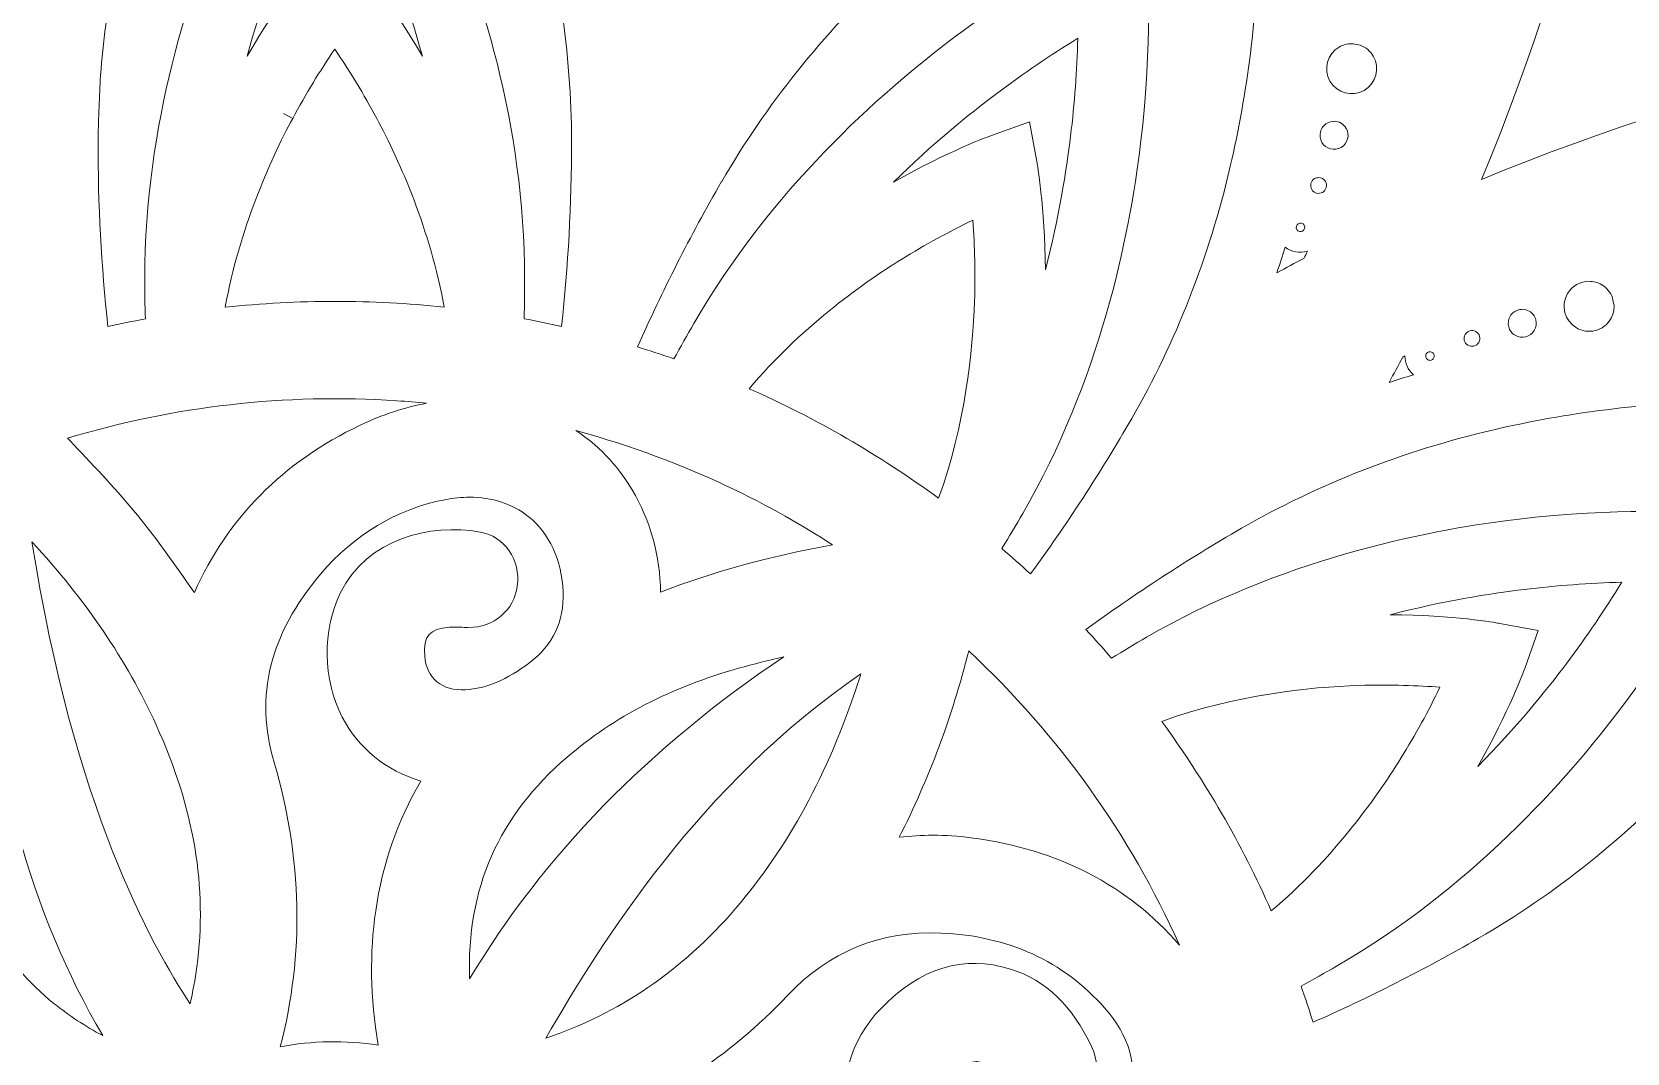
# Model space of a CAD drawing. Header units: millimetres. Extents: x -17 to 2094, y -143 to 314.
# Drawn here: x 452.9 to 567.9, y 96 to 169.6 of the extents above; entities that cross this region are included whole.
import ezdxf

# ---------------------------------------------------------------- set-up
doc = ezdxf.new("R2010")
doc.units = ezdxf.units.MM
doc.header["$MEASUREMENT"] = 0
doc.layers.add('Layer 3', color=7, linetype='Continuous')

msp = doc.modelspace()

# ---------------------------------------------------------------- linework, layer by layer
at = {"layer": 'Layer 3', "lineweight": 0}
for points, knots in [([(663.7, 73.81), (663.7, 73.81), (667.43, 76.32), (667.43, 76.32), (667.43, 76.32), (663.7, 78.84), (663.7, 78.84), (663.26, 79.13), (652.64, 86.25), (635.47, 93.41), (623.61, 98.36), (606.81, 104.02), (587.6, 106.56), (602.98, 118.37), (614.7, 131.67), (622.5, 141.9), (633.79, 156.69), (639.43, 168.16), (639.67, 168.64), (639.67, 168.64), (641.64, 172.67), (641.64, 172.67), (641.64, 172.67), (637.15, 172.99), (637.15, 172.99), (636.62, 173.03), (623.87, 173.88), (605.41, 171.49), (592.67, 169.85), (575.29, 166.35), (557.38, 158.94), (564.8, 176.86), (568.3, 194.25), (569.94, 207), (572.33, 225.46), (571.48, 238.21), (571.44, 238.74), (571.44, 238.74), (571.12, 243.22), (571.12, 243.22), (571.12, 243.22), (567.09, 241.25), (567.09, 241.25), (566.61, 241.02), (555.14, 235.38), (540.35, 224.09), (530.13, 216.29), (516.83, 204.58), (505.02, 189.2), (502.49, 208.43), (496.83, 225.24), (491.88, 237.1), (484.71, 254.28), (477.6, 264.89), (477.3, 265.34), (477.3, 265.34), (474.79, 269.06), (474.79, 269.06), (474.79, 269.06), (472.27, 265.34), (472.27, 265.34), (471.97, 264.89), (464.86, 254.28), (457.7, 237.1), (452.75, 225.24), (447.09, 208.45), (444.55, 189.23), (432.74, 204.62), (419.43, 216.34), (409.21, 224.14), (394.42, 235.43), (382.95, 241.07), (382.47, 241.3), (382.47, 241.3), (378.43, 243.27), (378.43, 243.27), (378.43, 243.27), (378.12, 238.79), (378.12, 238.79), (378.08, 238.25), (377.23, 225.51), (379.61, 207.05), (381.26, 194.3), (384.75, 176.93), (392.16, 159.02), (374.25, 166.44), (356.86, 169.93), (344.11, 171.58), (325.65, 173.96), (312.9, 173.11), (312.37, 173.07), (312.37, 173.07), (307.89, 172.76), (307.89, 172.76), (307.89, 172.76), (309.86, 168.72), (309.86, 168.72), (310.09, 168.24), (315.73, 156.77), (327.02, 141.98), (334.82, 131.76), (346.53, 118.46), (361.9, 106.66), (342.68, 104.12), (325.87, 98.46), (314.01, 93.51), (296.83, 86.34), (286.21, 79.23), (285.77, 78.93), (285.77, 78.93), (282.05, 76.42), (282.05, 76.42), (282.05, 76.42), (285.77, 73.91), (285.77, 73.91), (286.21, 73.61), (296.83, 66.5), (314.01, 59.33), (325.87, 54.38), (342.66, 48.72), (361.88, 46.18), (346.49, 34.38), (334.77, 21.07), (326.97, 10.85), (315.68, -3.95), (310.04, -15.41), (309.81, -15.89), (309.81, -15.89), (307.84, -19.93), (307.84, -19.93), (307.84, -19.93), (312.32, -20.25), (312.32, -20.25), (312.85, -20.28), (325.6, -21.13), (344.06, -18.75), (356.81, -17.11), (374.18, -13.61), (392.09, -6.2), (384.67, -24.12), (381.17, -41.5), (379.53, -54.26), (377.15, -72.71), (378, -85.46), (378.04, -86), (378.04, -86), (378.35, -90.48), (378.35, -90.48), (378.35, -90.48), (382.39, -88.51), (382.39, -88.51), (382.87, -88.28), (394.33, -82.64), (409.13, -71.35), (419.35, -63.55), (432.64, -51.83), (444.45, -36.46), (446.98, -55.69), (452.65, -72.49), (457.6, -84.36), (464.77, -101.54), (471.88, -112.15), (472.18, -112.59), (472.18, -112.59), (474.69, -116.32), (474.69, -116.32), (474.69, -116.32), (477.2, -112.59), (477.2, -112.59), (477.5, -112.15), (484.61, -101.54), (491.78, -84.36), (496.73, -72.5), (502.39, -55.7), (504.92, -36.49), (516.73, -51.87), (530.04, -63.59), (540.26, -71.4), (555.05, -82.69), (566.52, -88.32), (567, -88.56), (567, -88.56), (571.04, -90.53), (571.04, -90.53), (571.04, -90.53), (571.35, -86.05), (571.35, -86.05), (571.39, -85.51), (572.24, -72.76), (569.86, -54.31), (568.22, -41.56), (564.72, -24.18), (557.31, -6.27), (575.23, -13.69), (592.61, -17.19), (605.37, -18.84), (623.82, -21.22), (636.57, -20.37), (637.11, -20.33), (637.11, -20.33), (641.59, -20.02), (641.59, -20.02), (641.59, -20.02), (639.62, -15.98), (639.62, -15.98), (639.38, -15.5), (633.75, -4.03), (622.46, 10.76), (614.66, 20.98), (602.94, 34.28), (587.57, 46.08), (606.8, 48.62), (623.6, 54.28), (635.47, 59.23), (652.64, 66.4), (663.26, 73.51), (663.7, 73.81)], [0, 0, 0, 0, 1, 1, 1, 2, 2, 2, 3, 3, 3, 4, 4, 4, 5, 5, 5, 6, 6, 6, 7, 7, 7, 8, 8, 8, 9, 9, 9, 10, 10, 10, 11, 11, 11, 12, 12, 12, 13, 13, 13, 14, 14, 14, 15, 15, 15, 16, 16, 16, 17, 17, 17, 18, 18, 18, 19, 19, 19, 20, 20, 20, 21, 21, 21, 22, 22, 22, 23, 23, 23, 24, 24, 24, 25, 25, 25, 26, 26, 26, 27, 27, 27, 28, 28, 28, 29, 29, 29, 30, 30, 30, 31, 31, 31, 32, 32, 32, 33, 33, 33, 34, 34, 34, 35, 35, 35, 36, 36, 36, 37, 37, 37, 38, 38, 38, 39, 39, 39, 40, 40, 40, 41, 41, 41, 42, 42, 42, 43, 43, 43, 44, 44, 44, 45, 45, 45, 46, 46, 46, 47, 47, 47, 48, 48, 48, 49, 49, 49, 50, 50, 50, 51, 51, 51, 52, 52, 52, 53, 53, 53, 54, 54, 54, 55, 55, 55, 56, 56, 56, 57, 57, 57, 58, 58, 58, 59, 59, 59, 60, 60, 60, 61, 61, 61, 62, 62, 62, 63, 63, 63, 64, 64, 64, 65, 65, 65, 66, 66, 66, 67, 67, 67, 68, 68, 68, 69, 69, 69, 70, 70, 70, 71, 71, 71, 72, 72, 72, 72]), ([(460.61, 180.96), (462.18, 186.15), (464.37, 191.33), (467.12, 196.35), (469.62, 200.93), (472.95, 205.45), (474.74, 207.77), (476.52, 205.46), (479.85, 200.93), (482.36, 196.35), (485.11, 191.33), (487.29, 186.15), (488.86, 180.96), (490.81, 174.51), (491.8, 168.02), (491.8, 161.68), (491.8, 157.17), (491.56, 152.68), (491.08, 148.34), (490.19, 148.54), (489.29, 148.73), (488.39, 148.9), (488.41, 149.9), (488.42, 150.88), (488.42, 151.82), (488.42, 162.87), (485.17, 172.78), (482.45, 179.15), (479.5, 186.04), (476.56, 190.32), (476.43, 190.5), (476.43, 190.5), (474.74, 192.95), (474.74, 192.95), (474.74, 192.95), (473.04, 190.5), (473.04, 190.5), (472.92, 190.32), (469.97, 186.03), (467.03, 179.15), (464.3, 172.78), (461.05, 162.87), (461.05, 151.82), (461.05, 150.87), (461.06, 149.89), (461.09, 148.89), (460.19, 148.72), (459.29, 148.53), (458.39, 148.33), (457.92, 152.67), (457.68, 157.16), (457.68, 161.68), (457.68, 161.75), (457.68, 161.82), (457.68, 161.89), (457.72, 163.41), (457.78, 164.92), (457.86, 166.43), (458.23, 171.24), (459.15, 176.11), (460.61, 180.96)], [0, 0, 0, 0, 1, 1, 1, 2, 2, 2, 3, 3, 3, 4, 4, 4, 5, 5, 5, 6, 6, 6, 7, 7, 7, 8, 8, 8, 9, 9, 9, 10, 10, 10, 11, 11, 11, 12, 12, 12, 13, 13, 13, 14, 14, 14, 15, 15, 15, 16, 16, 16, 17, 17, 17, 18, 18, 18, 19, 19, 19, 20, 20, 20, 20]), ([(502.62, 158.78), (505.79, 164.27), (509.89, 169.4), (514.8, 174.01), (518.75, 177.72), (523.24, 181.11), (528.13, 184.09), (532.59, 186.8), (537.74, 189.05), (540.43, 190.16), (540.82, 187.27), (541.45, 181.7), (541.33, 176.47), (541.2, 170.74), (540.5, 165.17), (539.27, 159.89), (537.73, 153.33), (535.34, 147.21), (532.17, 141.72), (529.9, 137.79), (527.44, 134.02), (524.87, 130.51), (524.19, 131.13), (523.5, 131.74), (522.81, 132.34), (523.34, 133.2), (523.84, 134.05), (524.31, 134.87), (529.84, 144.44), (531.98, 154.65), (532.8, 161.52), (533.7, 169.01), (533.29, 174.15), (533.27, 174.36), (533.27, 174.36), (533.03, 177.33), (533.03, 177.33), (533.03, 177.33), (530.33, 176.06), (530.33, 176.06), (530.14, 175.96), (525.46, 173.73), (519.45, 169.23), (513.9, 165.08), (506.13, 158.12), (500.61, 148.55), (500.14, 147.74), (499.66, 146.88), (499.18, 146.01), (498.31, 146.31), (497.44, 146.6), (496.56, 146.87), (498.32, 150.86), (500.35, 154.86), (502.61, 158.78), (502.61, 158.78), (502.62, 158.78), (502.62, 158.78)], [0, 0, 0, 0, 1, 1, 1, 2, 2, 2, 3, 3, 3, 4, 4, 4, 5, 5, 5, 6, 6, 6, 7, 7, 7, 8, 8, 8, 9, 9, 9, 10, 10, 10, 11, 11, 11, 12, 12, 12, 13, 13, 13, 14, 14, 14, 15, 15, 15, 16, 16, 16, 17, 17, 17, 18, 18, 18, 19, 19, 19, 19]), ([(474.74, 183.45), (475.84, 181.42), (476.87, 179.29), (477.81, 177.1), (478.79, 174.8), (480.01, 171.6), (481.05, 167.83), (478.73, 171.79), (476.72, 174.17), (476.62, 174.29), (476.62, 174.29), (474.74, 176.51), (474.74, 176.51), (474.74, 176.51), (472.85, 174.29), (472.85, 174.29), (472.76, 174.17), (470.74, 171.79), (468.42, 167.83), (469.46, 171.6), (470.69, 174.8), (471.67, 177.1), (471.67, 177.1), (471.67, 177.1), (471.67, 177.1), (472.6, 179.29), (473.63, 181.43), (474.74, 183.45)], [0, 0, 0, 0, 1, 1, 1, 2, 2, 2, 3, 3, 3, 4, 4, 4, 5, 5, 5, 6, 6, 6, 7, 7, 7, 8, 8, 8, 9, 9, 9, 9]), ([(515, 158.74), (517.78, 161.48), (520.44, 163.64), (522.45, 165.14), (524.35, 166.57), (526.31, 167.9), (528.28, 169.11), (528.22, 166.8), (528.05, 164.44), (527.76, 162.07), (527.46, 159.59), (526.92, 156.21), (525.94, 152.42), (525.9, 157.02), (525.35, 160.08), (525.33, 160.23), (525.33, 160.23), (524.81, 163.09), (524.81, 163.09), (524.81, 163.09), (522.06, 162.11), (522.06, 162.11), (521.92, 162.06), (518.98, 161), (515, 158.74)], [0, 0, 0, 0, 1, 1, 1, 2, 2, 2, 3, 3, 3, 4, 4, 4, 5, 5, 5, 6, 6, 6, 7, 7, 7, 8, 8, 8, 8]), ([(471.05, 163.69), (471.05, 163.69), (471.71, 163.34), (471.71, 163.34), (472.65, 165.08), (473.66, 166.75), (474.74, 168.33), (475.81, 166.75), (476.83, 165.08), (477.76, 163.34), (479.45, 160.18), (481.62, 155.32), (482.62, 149.74), (480.03, 150.01), (477.4, 150.15), (474.8, 150.15), (474.8, 150.15), (474.75, 150.15), (474.75, 150.15), (472.12, 150.15), (469.47, 150.01), (466.85, 149.73), (467.85, 155.32), (470.02, 160.18), (471.71, 163.34), (471.71, 163.34), (471.05, 163.69), (471.05, 163.69)], [0, 0, 0, 0, 1, 1, 1, 2, 2, 2, 3, 3, 3, 4, 4, 4, 5, 5, 5, 6, 6, 6, 7, 7, 7, 8, 8, 8, 9, 9, 9, 9]), ([(546.45, 166.02), (545.95, 166.88), (546.25, 167.99), (547.11, 168.48), (547.38, 168.64), (547.69, 168.72), (548, 168.72), (548.04, 168.72), (548.08, 168.72), (548.11, 168.72), (548.28, 168.67), (548.45, 168.64), (548.63, 168.61), (549.03, 168.47), (549.36, 168.19), (549.57, 167.82), (550.07, 166.96), (549.77, 165.86), (548.91, 165.36), (548.05, 164.87), (546.95, 165.16), (546.45, 166.02)], [0, 0, 0, 0, 1, 1, 1, 2, 2, 2, 3, 3, 3, 4, 4, 4, 5, 5, 5, 6, 6, 6, 7, 7, 7, 7]), ([(545.87, 161.61), (545.74, 161.85), (545.7, 162.12), (545.77, 162.38), (545.84, 162.64), (546.01, 162.86), (546.24, 162.99), (546.4, 163.08), (546.58, 163.13), (546.75, 163.13), (547.1, 163.13), (547.44, 162.95), (547.62, 162.62), (547.9, 162.14), (547.73, 161.52), (547.25, 161.24), (546.77, 160.97), (546.15, 161.13), (545.87, 161.61)], [0, 0, 0, 0, 1, 1, 1, 2, 2, 2, 3, 3, 3, 4, 4, 4, 5, 5, 5, 6, 6, 6, 6]), ([(545.34, 159), (545.43, 159.05), (545.53, 159.07), (545.63, 159.07), (545.82, 159.07), (546.02, 158.97), (546.12, 158.79), (546.2, 158.66), (546.22, 158.5), (546.18, 158.36), (546.14, 158.21), (546.04, 158.09), (545.91, 158.01), (545.78, 157.94), (545.63, 157.92), (545.48, 157.95), (545.33, 157.99), (545.21, 158.09), (545.14, 158.22), (544.98, 158.49), (545.07, 158.84), (545.34, 159)], [0, 0, 0, 0, 1, 1, 1, 2, 2, 2, 3, 3, 3, 4, 4, 4, 5, 5, 5, 6, 6, 6, 7, 7, 7, 7]), ([(515.6, 153.2), (517.28, 154.24), (519, 155.18), (520.72, 156.01), (520.86, 154.11), (520.9, 152.15), (520.84, 150.17), (520.72, 146.59), (520.17, 141.3), (518.25, 135.96), (513.99, 139.08), (509.41, 141.73), (504.6, 143.86), (508.26, 148.19), (512.56, 151.31), (515.6, 153.2)], [0, 0, 0, 0, 1, 1, 1, 2, 2, 2, 3, 3, 3, 4, 4, 4, 5, 5, 5, 5]), ([(544.17, 155.75), (544.32, 155.84), (544.51, 155.79), (544.59, 155.64), (544.68, 155.49), (544.63, 155.31), (544.48, 155.22), (544.33, 155.14), (544.15, 155.19), (544.06, 155.34), (543.98, 155.48), (544.03, 155.67), (544.17, 155.75)], [0, 0, 0, 0, 1, 1, 1, 2, 2, 2, 3, 3, 3, 4, 4, 4, 4]), ([(544.82, 153.76), (544.74, 153.59), (544.66, 153.42), (544.57, 153.25), (543.94, 152.92), (543.29, 152.57), (542.63, 152.22), (542.83, 152.83), (543.03, 153.45), (543.21, 154.07), (543.67, 153.72), (544.27, 153.6), (544.82, 153.76)], [0, 0, 0, 0, 1, 1, 1, 2, 2, 2, 3, 3, 3, 4, 4, 4, 4]), ([(563.57, 150.71), (563.9, 151.28), (564.5, 151.6), (565.12, 151.6), (565.43, 151.6), (565.75, 151.52), (566.03, 151.35), (566.39, 151.13), (566.67, 150.8), (566.81, 150.4), (566.84, 150.23), (566.87, 150.05), (566.92, 149.88), (566.94, 149.53), (566.85, 149.19), (566.67, 148.88), (566.43, 148.47), (566.04, 148.17), (565.57, 148.05), (565.1, 147.93), (564.62, 148), (564.21, 148.24), (563.35, 148.75), (563.06, 149.85), (563.57, 150.71)], [0, 0, 0, 0, 1, 1, 1, 2, 2, 2, 3, 3, 3, 4, 4, 4, 5, 5, 5, 6, 6, 6, 7, 7, 7, 8, 8, 8, 8]), ([(559.43, 149.09), (559.57, 149.32), (559.79, 149.48), (560.05, 149.55), (560.14, 149.57), (560.22, 149.58), (560.31, 149.58), (560.48, 149.58), (560.66, 149.54), (560.81, 149.44), (561.05, 149.31), (561.21, 149.09), (561.28, 148.83), (561.35, 148.57), (561.31, 148.3), (561.17, 148.06), (560.89, 147.58), (560.27, 147.42), (559.79, 147.71), (559.56, 147.84), (559.39, 148.06), (559.33, 148.32), (559.26, 148.58), (559.3, 148.85), (559.43, 149.09)], [0, 0, 0, 0, 1, 1, 1, 2, 2, 2, 3, 3, 3, 4, 4, 4, 5, 5, 5, 6, 6, 6, 7, 7, 7, 8, 8, 8, 8]), ([(556.68, 148.06), (556.78, 148.06), (556.88, 148.03), (556.97, 147.98), (557.24, 147.82), (557.33, 147.47), (557.17, 147.2), (557.09, 147.07), (556.97, 146.97), (556.82, 146.93), (556.68, 146.9), (556.52, 146.92), (556.39, 146.99), (556.12, 147.15), (556.03, 147.5), (556.19, 147.77), (556.3, 147.95), (556.49, 148.06), (556.68, 148.06)], [0, 0, 0, 0, 1, 1, 1, 2, 2, 2, 3, 3, 3, 4, 4, 4, 5, 5, 5, 6, 6, 6, 6]), ([(551.69, 146.14), (551.74, 146.17), (551.8, 146.19), (551.85, 146.22), (551.85, 145.7), (552.07, 145.21), (552.46, 144.86), (551.87, 144.68), (551.29, 144.5), (550.71, 144.31), (551.05, 144.94), (551.38, 145.55), (551.69, 146.14)], [0, 0, 0, 0, 1, 1, 1, 2, 2, 2, 3, 3, 3, 4, 4, 4, 4]), ([(553.39, 146.37), (553.43, 146.44), (553.5, 146.49), (553.58, 146.51), (553.66, 146.53), (553.74, 146.52), (553.81, 146.47), (553.88, 146.43), (553.93, 146.37), (553.95, 146.29), (553.97, 146.21), (553.96, 146.13), (553.92, 146.06), (553.88, 145.99), (553.81, 145.94), (553.73, 145.91), (553.65, 145.89), (553.57, 145.91), (553.5, 145.95), (553.43, 145.99), (553.38, 146.05), (553.36, 146.13), (553.34, 146.21), (553.35, 146.3), (553.39, 146.37)], [0, 0, 0, 0, 1, 1, 1, 2, 2, 2, 3, 3, 3, 4, 4, 4, 5, 5, 5, 6, 6, 6, 7, 7, 7, 8, 8, 8, 8]), ([(479.22, 142.99), (479.95, 142.94), (480.66, 142.88), (481.36, 142.81), (479.77, 142.52), (478.17, 141.99), (476.57, 141.23), (471.01, 138.58), (467, 134.53), (464.63, 129.17), (464.6, 129.21), (464.57, 129.25), (464.54, 129.29), (463.27, 131.1), (461.96, 132.98), (460.52, 134.74), (459.07, 136.51), (457.48, 138.18), (455.93, 139.82), (455.93, 139.82), (455.85, 139.9), (455.85, 139.9), (455.73, 140.03), (455.61, 140.16), (455.48, 140.29), (463.17, 142.61), (471.15, 143.52), (479.22, 142.99)], [0, 0, 0, 0, 1, 1, 1, 2, 2, 2, 3, 3, 3, 4, 4, 4, 5, 5, 5, 6, 6, 6, 7, 7, 7, 8, 8, 8, 9, 9, 9, 9]), ([(558.25, 140.9), (563.53, 142.14), (569.11, 142.83), (574.84, 142.96), (580.05, 143.08), (585.64, 142.46), (588.53, 142.07), (587.42, 139.37), (585.18, 134.24), (582.46, 129.76), (579.48, 124.87), (576.09, 120.39), (572.38, 116.44), (567.77, 111.52), (562.64, 107.42), (557.15, 104.25), (553.23, 101.99), (549.22, 99.95), (545.23, 98.2), (544.96, 99.07), (544.67, 99.95), (544.37, 100.81), (545.25, 101.29), (546.1, 101.77), (546.92, 102.24), (556.49, 107.77), (563.45, 115.54), (567.6, 121.08), (572.07, 127.05), (574.33, 131.77), (574.42, 131.97), (574.42, 131.97), (575.7, 134.66), (575.7, 134.66), (575.7, 134.66), (572.73, 134.9), (572.73, 134.9), (572.51, 134.92), (567.33, 135.33), (559.89, 134.44), (553.01, 133.61), (542.81, 131.47), (533.23, 125.95), (532.41, 125.47), (531.57, 124.97), (530.7, 124.45), (530.11, 125.14), (529.49, 125.83), (528.87, 126.5), (532.39, 129.08), (536.16, 131.53), (540.08, 133.8), (545.58, 136.97), (551.69, 139.36), (558.25, 140.9)], [0, 0, 0, 0, 1, 1, 1, 2, 2, 2, 3, 3, 3, 4, 4, 4, 5, 5, 5, 6, 6, 6, 7, 7, 7, 8, 8, 8, 9, 9, 9, 10, 10, 10, 11, 11, 11, 12, 12, 12, 13, 13, 13, 14, 14, 14, 15, 15, 15, 16, 16, 16, 17, 17, 17, 18, 18, 18, 18]), ([(510.6, 132.61), (505.91, 131.74), (501.91, 130.63), (498.21, 129.2), (498.2, 131.77), (497.48, 134.35), (496.16, 136.58), (495.33, 137.96), (494.06, 139.57), (492.12, 140.84), (500.33, 138.62), (506.61, 135.22), (510.6, 132.61)], [0, 0, 0, 0, 1, 1, 1, 2, 2, 2, 3, 3, 3, 4, 4, 4, 4]), ([(481.22, 124.59), (481.22, 124.59), (481.22, 124.59), (481.22, 124.59), (481.12, 126.05), (481.55, 126.56), (483.01, 126.67), (483.24, 126.68), (483.51, 126.67), (483.77, 126.67), (483.97, 126.66), (484.16, 126.65), (484.36, 126.65), (486.21, 126.66), (487.66, 127.89), (487.89, 129.64), (488.14, 131.52), (486.96, 133.23), (485.21, 133.53), (481.59, 134.17), (477.07, 133.06), (475.14, 129.13), (473.82, 126.44), (473.87, 122.93), (475.28, 120.19), (476.44, 117.95), (478.43, 116.34), (480.93, 115.58), (479.24, 112.65), (478.18, 109.59), (477.69, 106.24), (477.24, 103.19), (477.3, 100.01), (477.87, 96.56), (475.45, 96.92), (473.12, 96.87), (470.81, 96.43), (472.55, 103.11), (472.4, 109.99), (470.37, 116.91), (468.96, 121.74), (470.05, 126.18), (473.71, 130.49), (476.17, 133.37), (479.19, 135.18), (482.68, 135.86), (483.28, 135.98), (483.87, 136.04), (484.44, 136.04), (486.07, 136.04), (487.54, 135.56), (488.68, 134.66), (490.21, 133.44), (491.1, 131.5), (491.19, 129.19), (491.27, 127.09), (490.46, 125.39), (488.79, 124.12), (487.14, 122.88), (485.67, 122.26), (484.15, 122.16), (482.48, 122.06), (481.33, 123.01), (481.22, 124.59)], [0, 0, 0, 0, 1, 1, 1, 2, 2, 2, 3, 3, 3, 4, 4, 4, 5, 5, 5, 6, 6, 6, 7, 7, 7, 8, 8, 8, 9, 9, 9, 10, 10, 10, 11, 11, 11, 12, 12, 12, 13, 13, 13, 14, 14, 14, 15, 15, 15, 16, 16, 16, 17, 17, 17, 18, 18, 18, 19, 19, 19, 20, 20, 20, 21, 21, 21, 21]), ([(461.87, 119.63), (464.61, 113.63), (465.57, 107.92), (464.8, 102.19), (464.68, 101.31), (464.51, 100.41), (464.32, 99.52), (461.51, 103.81), (455.96, 113.63), (452.92, 132.82), (456.79, 128.64), (459.73, 124.31), (461.87, 119.63)], [0, 0, 0, 0, 1, 1, 1, 2, 2, 2, 3, 3, 3, 4, 4, 4, 4]), ([(558.7, 126.94), (558.7, 126.94), (558.59, 126.96), (558.59, 126.96), (558.46, 126.99), (555.38, 127.54), (550.79, 127.57), (554.57, 128.55), (557.96, 129.1), (560.44, 129.39), (562.8, 129.68), (565.16, 129.85), (567.47, 129.91), (566.27, 127.94), (564.94, 125.99), (563.51, 124.08), (562.01, 122.08), (559.84, 119.42), (557.1, 116.63), (559.37, 120.63), (560.43, 123.56), (560.48, 123.7), (560.48, 123.7), (561.46, 126.44), (561.46, 126.44), (561.46, 126.44), (558.7, 126.94), (558.7, 126.94)], [0, 0, 0, 0, 1, 1, 1, 2, 2, 2, 3, 3, 3, 4, 4, 4, 5, 5, 5, 6, 6, 6, 7, 7, 7, 8, 8, 8, 9, 9, 9, 9]), ([(458.02, 97.24), (456.76, 97.91), (455.61, 98.67), (454.52, 99.54), (450.76, 102.58), (448.42, 106.65), (447.59, 111.63), (446.89, 115.86), (447.13, 120.42), (448.32, 125.59), (448.59, 126.73), (448.88, 127.85), (449.2, 128.96), (449.95, 116.49), (452.85, 106.05), (458.02, 97.24)], [0, 0, 0, 0, 1, 1, 1, 2, 2, 2, 3, 3, 3, 4, 4, 4, 5, 5, 5, 5]), ([(503.83, 123.71), (504.91, 124.02), (506.01, 124.29), (507.09, 124.54), (497.36, 118), (489.76, 110.21), (484.45, 101.32), (484.23, 107.83), (486.55, 113.08), (491.48, 117.31), (494.86, 120.21), (499.01, 122.36), (503.83, 123.71)], [0, 0, 0, 0, 1, 1, 1, 2, 2, 2, 3, 3, 3, 4, 4, 4, 4]), ([(520.58, 111.5), (519.67, 111.62), (518.75, 111.68), (517.83, 111.68), (517.03, 111.68), (516.22, 111.63), (515.41, 111.54), (517.55, 115.73), (519.2, 120.15), (520.42, 124.98), (527.02, 118.74), (532.02, 111.75), (535.6, 103.76), (531.9, 108.07), (526.85, 110.68), (520.58, 111.5)], [0, 0, 0, 0, 1, 1, 1, 2, 2, 2, 3, 3, 3, 4, 4, 4, 5, 5, 5, 5]), ([(489.94, 97.05), (494.01, 104.05), (501.03, 115.34), (512.65, 123.31), (512.57, 123.06), (512.49, 122.81), (512.41, 122.56), (510.28, 116.1), (507.41, 110.81), (503.61, 106.39), (499.78, 101.93), (495.19, 98.79), (489.94, 97.05)], [0, 0, 0, 0, 1, 1, 1, 2, 2, 2, 3, 3, 3, 4, 4, 4, 4]), ([(534.33, 119.88), (539.67, 121.81), (544.96, 122.36), (548.54, 122.47), (550.84, 122.55), (552.86, 122.46), (554.37, 122.35), (553.55, 120.63), (552.61, 118.91), (551.56, 117.24), (549.68, 114.19), (546.56, 109.89), (542.22, 106.23), (540.09, 111.04), (537.44, 115.62), (534.33, 119.88)], [0, 0, 0, 0, 1, 1, 1, 2, 2, 2, 3, 3, 3, 4, 4, 4, 5, 5, 5, 5]), ([(433.35, 117.97), (433.46, 117.97), (433.56, 117.97), (433.67, 117.97), (436.08, 117.85), (438.06, 116.91), (439.25, 115.32), (440.51, 113.64), (440.87, 111.28), (440.25, 108.68), (440.16, 108.3), (440.01, 107.91), (439.8, 107.5), (439.34, 106.6), (438.71, 106.03), (437.98, 105.85), (437.26, 105.67), (436.44, 105.89), (435.61, 106.48), (434.98, 106.92), (434.86, 107.25), (435.09, 107.93), (435.25, 108.44), (435.52, 108.99), (435.9, 109.63), (436.95, 111.39), (436.58, 113.45), (435.01, 114.52), (433.41, 115.61), (431.35, 115.24), (430.12, 113.63), (427.52, 110.23), (427.24, 105.78), (429.45, 102.81), (431.24, 100.39), (434.22, 98.84), (437.22, 98.76), (439.71, 98.7), (442.04, 99.61), (443.88, 101.34), (447.16, 95.69), (452.06, 91.7), (458.81, 89.19), (457.3, 87.31), (456.18, 85.28), (455.4, 83.01), (454.74, 83.64), (454.09, 84.25), (453.4, 84.85), (448.88, 88.72), (443.57, 91.4), (437.61, 92.82), (433.28, 93.85), (430.07, 96.53), (428.07, 100.78), (426.12, 104.94), (425.85, 109.1), (427.25, 113.17), (428.28, 116.18), (430.57, 117.97), (433.35, 117.97)], [0, 0, 0, 0, 1, 1, 1, 2, 2, 2, 3, 3, 3, 4, 4, 4, 5, 5, 5, 6, 6, 6, 7, 7, 7, 8, 8, 8, 9, 9, 9, 10, 10, 10, 11, 11, 11, 12, 12, 12, 13, 13, 13, 14, 14, 14, 15, 15, 15, 16, 16, 16, 17, 17, 17, 18, 18, 18, 19, 19, 19, 20, 20, 20, 20]), ([(524.65, 87.66), (521.94, 88.11), (519.99, 89.43), (518.85, 91.61), (518.45, 92.37), (518.47, 93.28), (518.91, 94.06), (519.34, 94.83), (520.12, 95.32), (520.97, 95.37), (521.1, 95.38), (521.51, 95.24), (521.8, 94.99), (522.23, 94.61), (522.6, 93.96), (522.97, 93.33), (522.97, 93.33), (522.99, 93.29), (522.99, 93.29), (524.01, 91.54), (525.99, 90.88), (527.7, 91.73), (529.44, 92.59), (530.12, 94.6), (529.29, 96.4), (527.9, 99.4), (525.98, 101.24), (523.44, 102.03), (520.06, 103.08), (516.92, 102.13), (514.1, 99.2), (511.82, 96.84), (511.03, 93.88), (511.8, 90.6), (505.24, 90.58), (499.34, 88.33), (493.8, 83.76), (492.91, 86.03), (491.7, 88.02), (490.13, 89.81), (490.94, 90.05), (491.74, 90.29), (492.54, 90.56), (498.2, 92.48), (503.18, 95.69), (507.34, 100.11), (510.34, 103.29), (514.05, 104.81), (518.4, 104.63), (523.26, 104.43), (527.24, 102.61), (530.21, 99.23), (531.99, 97.2), (532.59, 95.13), (532.06, 92.88), (531.45, 90.35), (528.47, 87.03), (524.65, 87.66)], [0, 0, 0, 0, 1, 1, 1, 2, 2, 2, 3, 3, 3, 4, 4, 4, 5, 5, 5, 6, 6, 6, 7, 7, 7, 8, 8, 8, 9, 9, 9, 10, 10, 10, 11, 11, 11, 12, 12, 12, 13, 13, 13, 14, 14, 14, 15, 15, 15, 16, 16, 16, 17, 17, 17, 18, 18, 18, 19, 19, 19, 19])]:
    msp.add_open_spline(points, degree=3, knots=knots, dxfattribs=at)

doc.saveas('drawing.dxf')
